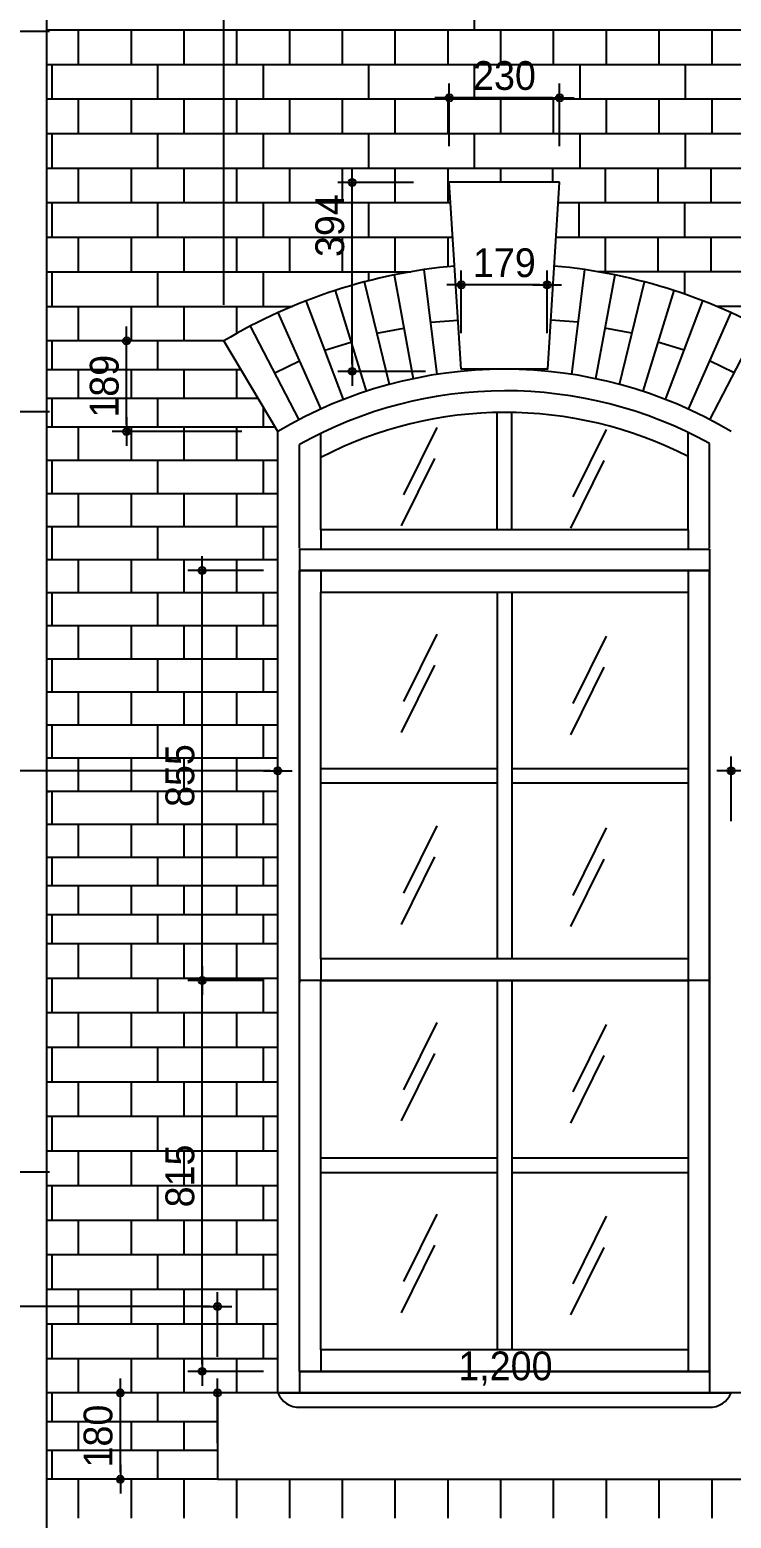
# Model space of a CAD drawing. Extents: x 206170 to 218785, y -171230 to -162320.
# Drawn here: x 210436 to 211898, y -167360 to -164255 of the extents above; entities that cross this region are included whole.
import ezdxf

# ---------------------------------------------------------------- set-up
doc = ezdxf.new("R2010")
doc.units = 0
doc.header["$LTSCALE"] = 50
doc.header["$MEASUREMENT"] = 0
doc.header["$PDMODE"] = 35
doc.header["$PDSIZE"] = -10
doc.layers.get('0').update_dxf_attribs({"linetype": 'CONTINUOUS'})
doc.layers.get('DEFPOINTS').update_dxf_attribs({"linetype": 'CONTINUOUS'})
for name, color, linetype in [('COL', 2, 'CONTINUOUS'), ('ele-3', 6, 'CONTINUOUS'), ('h', 5, 'CONTINUOUS'), ('HAT', 5, 'CONTINUOUS'), ('WID', 4, 'CONTINUOUS')]:
    doc.layers.add(name, color=color, linetype=linetype)
doc.styles.add('현창', font='HYWULM_0.TTF')
doc.dimstyles.new('ISO-25', dxfattribs={"dimscale": 20, "dimtxt": 4, "dimasz": 1, "dimexe": 2, "dimexo": 5, "dimtad": 1, "dimlunit": 6, "dimtxsty": '현창', "dimblk": 'DIMDOT', "dimcen": 2.5, "dimadec": 0, "dimazin": 0, "dimtfac": 1, "dimtmove": 0, "dimatfit": 3, "dimldrblk": 'DIMDOT', "dimfxl": 1, "dimarcsym": 0})

# ---------------------------------------------------------------- blocks, each defined once
blk = doc.blocks.new('DIMDOT')
at = {"linetype": 'Continuous'}
blk.add_line((-2, 0), (2, 0), dxfattribs=at)
for radius in [0.5, 0.25]:
    blk.add_circle((0, 0), radius, dxfattribs=at)
blk = doc.blocks.new('*D2')
at = {"color": 0, "lineweight": -2}
for p, q in [((210840.5, -164829.3), (210840.5, -164145.8)), ((212010.5, -164829.3), (212010.5, -164145.8)), ((211995.5, -164175.8), (210855.5, -164175.8))]:
    blk.add_line(p, q, dxfattribs=at)
at = {"layer": 'DEFPOINTS', "color": 0}
for p in [(210840.5, -164175.8), (210840.5, -164904.3), (212010.5, -164904.3)]:
    blk.add_point(p, dxfattribs=at)
at = {"color": 0, "lineweight": -2, "xscale": 15, "yscale": 15, "zscale": 15, "rotation": 180}
blk.add_blockref('DIMDOT', (210840.5, -164175.8), dxfattribs=at)
at = {"color": 0, "lineweight": -2, "xscale": 15, "yscale": 15, "zscale": 15}
blk.add_blockref('DIMDOT', (212010.5, -164175.8), dxfattribs=at)
at = {"color": 0, "insert": (211467.9, -164125), "char_height": 60, "attachment_point": 5, "style": '현창'}
blk.add_mtext('1,170', dxfattribs=at)
blk = doc.blocks.new('*D3')
at = {"color": 0, "lineweight": -2}
for p, q in [((211310.5, -164498.3), (211310.5, -164367.3)), ((211540.5, -164498.3), (211540.5, -164367.3)), ((211525.5, -164397.3), (211325.5, -164397.3))]:
    blk.add_line(p, q, dxfattribs=at)
at = {"layer": 'DEFPOINTS', "color": 0}
for p in [(211310.5, -164397.3), (211310.5, -164573.3), (211540.5, -164573.3)]:
    blk.add_point(p, dxfattribs=at)
at = {"color": 0, "lineweight": -2, "xscale": 15, "yscale": 15, "zscale": 15, "rotation": 180}
blk.add_blockref('DIMDOT', (211310.5, -164397.3), dxfattribs=at)
at = {"color": 0, "lineweight": -2, "xscale": 15, "yscale": 15, "zscale": 15}
blk.add_blockref('DIMDOT', (211540.5, -164397.3), dxfattribs=at)
at = {"color": 0, "insert": (211425.5, -164351.1), "char_height": 60, "attachment_point": 5, "style": '현창'}
blk.add_mtext('230', dxfattribs=at)
blk = doc.blocks.new('*D4')
at = {"color": 0, "lineweight": -2}
for p, q in [((211335.5, -164888.3), (211335.5, -164757.3)), ((211514.5, -164888.3), (211514.5, -164757.3)), ((211499.5, -164787.3), (211350.5, -164787.3))]:
    blk.add_line(p, q, dxfattribs=at)
at = {"layer": 'DEFPOINTS', "color": 0}
for p in [(211335.5, -164787.3), (211335.5, -164963.3), (211514.5, -164963.3)]:
    blk.add_point(p, dxfattribs=at)
at = {"color": 0, "lineweight": -2, "xscale": 15, "yscale": 15, "zscale": 15, "rotation": 180}
blk.add_blockref('DIMDOT', (211335.5, -164787.3), dxfattribs=at)
at = {"color": 0, "lineweight": -2, "xscale": 15, "yscale": 15, "zscale": 15}
blk.add_blockref('DIMDOT', (211514.5, -164787.3), dxfattribs=at)
at = {"color": 0, "insert": (211425.3, -164741.5), "char_height": 60, "attachment_point": 5, "style": '현창'}
blk.add_mtext('179', dxfattribs=at)
blk = doc.blocks.new('*D5')
at = {"color": 0, "lineweight": -2}
for p, q in [((211235.6, -164573.7), (211078.1, -164573.7)), ((211108.1, -164952.7), (211108.1, -164588.7)), ((211260.8, -164967.7), (211078.1, -164967.7))]:
    blk.add_line(p, q, dxfattribs=at)
at = {"layer": 'DEFPOINTS', "color": 0}
for p in [(211108.1, -164573.7), (211310.6, -164573.7), (211335.8, -164967.7)]:
    blk.add_point(p, dxfattribs=at)
at = {"color": 0, "lineweight": -2, "xscale": 15, "yscale": 15, "zscale": 15}
for p, rotation in [((211108.1, -164573.7), 90), ((211108.1, -164967.7), 270)]:
    blk.add_blockref('DIMDOT', p, dxfattribs=dict(at, rotation=rotation))
at = {"color": 0, "insert": (211061.8, -164663.7), "char_height": 60, "attachment_point": 5, "rotation": 90, "style": '현창'}
blk.add_mtext('394', dxfattribs=at)
blk = doc.blocks.new('*D6')
at = {"color": 0, "lineweight": -2}
for p, q in [((210765.5, -164904.3), (210608, -164904.3)), ((210638, -165078.3), (210638, -164919.3)), ((210878, -165093.3), (210608, -165093.3))]:
    blk.add_line(p, q, dxfattribs=at)
at = {"layer": 'DEFPOINTS', "color": 0}
for p in [(210638, -164904.3), (210840.5, -164904.3), (210953, -165093.3)]:
    blk.add_point(p, dxfattribs=at)
at = {"color": 0, "lineweight": -2, "xscale": 15, "yscale": 15, "zscale": 15}
for p, rotation in [((210638, -164904.3), 90), ((210638, -165093.3), 270)]:
    blk.add_blockref('DIMDOT', p, dxfattribs=dict(at, rotation=rotation))
at = {"color": 0, "insert": (210591.8, -164998.8), "char_height": 60, "attachment_point": 5, "rotation": 90, "style": '현창'}
blk.add_mtext('189', dxfattribs=at)
blk = doc.blocks.new('*D7')
at = {"color": 0, "lineweight": -2}
for p, q in [((210923, -165383.3), (210765.6, -165383.3)), ((210795.6, -166223.3), (210795.6, -165398.3)), ((210923, -166238.3), (210765.6, -166238.3))]:
    blk.add_line(p, q, dxfattribs=at)
at = {"layer": 'DEFPOINTS', "color": 0}
for p in [(210795.6, -165383.3), (210998, -165383.3), (210998, -166238.3)]:
    blk.add_point(p, dxfattribs=at)
at = {"color": 0, "lineweight": -2, "xscale": 15, "yscale": 15, "zscale": 15}
for p, rotation in [((210795.6, -165383.3), 90), ((210795.6, -166238.3), 270)]:
    blk.add_blockref('DIMDOT', p, dxfattribs=dict(at, rotation=rotation))
at = {"color": 0, "insert": (210749.4, -165810.8), "char_height": 60, "attachment_point": 5, "rotation": 90, "style": '현창'}
blk.add_mtext('855', dxfattribs=at)
blk = doc.blocks.new('*D8')
at = {"color": 0, "lineweight": -2}
for p, q in [((210923, -166238.3), (210765.6, -166238.3)), ((210795.6, -167038.3), (210795.6, -166253.3)), ((210923, -167053.3), (210765.6, -167053.3))]:
    blk.add_line(p, q, dxfattribs=at)
at = {"layer": 'DEFPOINTS', "color": 0}
for p in [(210795.6, -166238.3), (210998, -166238.3), (210998, -167053.3)]:
    blk.add_point(p, dxfattribs=at)
at = {"color": 0, "lineweight": -2, "xscale": 15, "yscale": 15, "zscale": 15}
for p, rotation in [((210795.6, -166238.3), 90), ((210795.6, -167053.3), 270)]:
    blk.add_blockref('DIMDOT', p, dxfattribs=dict(at, rotation=rotation))
at = {"color": 0, "insert": (210749.4, -166645.8), "char_height": 60, "attachment_point": 5, "rotation": 90, "style": '현창'}
blk.add_mtext('815', dxfattribs=at)
blk = doc.blocks.new('*D9')
at = {"color": 0, "lineweight": -2}
for p, q in [((210827.5, -167203.3), (210827.5, -167068.3)), ((212027.5, -167203.3), (212027.5, -167068.3)), ((212012.5, -167098.3), (210842.5, -167098.3))]:
    blk.add_line(p, q, dxfattribs=at)
at = {"layer": 'DEFPOINTS', "color": 0}
for p in [(210827.5, -167098.3), (210827.5, -167278.3), (212027.5, -167278.3)]:
    blk.add_point(p, dxfattribs=at)
at = {"color": 0, "lineweight": -2, "xscale": 15, "yscale": 15, "zscale": 15, "rotation": 180}
blk.add_blockref('DIMDOT', (210827.5, -167098.3), dxfattribs=at)
at = {"color": 0, "lineweight": -2, "xscale": 15, "yscale": 15, "zscale": 15}
blk.add_blockref('DIMDOT', (212027.5, -167098.3), dxfattribs=at)
at = {"color": 0, "insert": (211427.5, -167047.5), "char_height": 60, "attachment_point": 5, "style": '현창'}
blk.add_mtext('1,200', dxfattribs=at)
blk = doc.blocks.new('*D10')
at = {"color": 0, "lineweight": -2}
for p, q in [((210752.5, -167098.3), (210595, -167098.3)), ((210625, -167263.3), (210625, -167113.3)), ((210752.5, -167278.3), (210595, -167278.3))]:
    blk.add_line(p, q, dxfattribs=at)
at = {"layer": 'DEFPOINTS', "color": 0}
for p in [(210625, -167098.3), (210827.5, -167098.3), (210827.5, -167278.3)]:
    blk.add_point(p, dxfattribs=at)
at = {"color": 0, "lineweight": -2, "xscale": 15, "yscale": 15, "zscale": 15}
for p, rotation in [((210625, -167098.3), 90), ((210625, -167278.3), 270)]:
    blk.add_blockref('DIMDOT', p, dxfattribs=dict(at, rotation=rotation))
at = {"color": 0, "insert": (210578.8, -167188.3), "char_height": 60, "attachment_point": 5, "rotation": 90, "style": '현창'}
blk.add_mtext('180', dxfattribs=at)
blk = doc.blocks.new('*D45')
at = {"color": 0, "lineweight": -2}
for p, q in [((209658.5, -164829.3), (209658.5, -164145.8)), ((210840.5, -164829.3), (210840.5, -164145.8)), ((210825.5, -164175.8), (209673.5, -164175.8))]:
    blk.add_line(p, q, dxfattribs=at)
at = {"layer": 'DEFPOINTS', "color": 0}
for p in [(209658.5, -164175.8), (209658.5, -164904.3), (210840.5, -164904.3)]:
    blk.add_point(p, dxfattribs=at)
at = {"color": 0, "lineweight": -2, "xscale": 15, "yscale": 15, "zscale": 15, "rotation": 180}
blk.add_blockref('DIMDOT', (209658.5, -164175.8), dxfattribs=at)
at = {"color": 0, "lineweight": -2, "xscale": 15, "yscale": 15, "zscale": 15}
blk.add_blockref('DIMDOT', (210840.5, -164175.8), dxfattribs=at)
at = {"color": 0, "insert": (210249.3, -164125), "char_height": 60, "attachment_point": 5, "style": '현창'}
blk.add_mtext('1,182', dxfattribs=at)
blk = doc.blocks.new('*D46')
at = {"color": 0, "lineweight": -2}
for p, q in [((209658, -165905.9), (209658, -165770.9)), ((210953, -165905.9), (210953, -165770.9)), ((210938, -165800.9), (209673, -165800.9))]:
    blk.add_line(p, q, dxfattribs=at)
at = {"layer": 'DEFPOINTS', "color": 0}
for p in [(209658, -165800.9), (209658, -165980.9), (210953, -165980.9)]:
    blk.add_point(p, dxfattribs=at)
at = {"color": 0, "lineweight": -2, "xscale": 15, "yscale": 15, "zscale": 15, "rotation": 180}
blk.add_blockref('DIMDOT', (209658, -165800.9), dxfattribs=at)
at = {"color": 0, "lineweight": -2, "xscale": 15, "yscale": 15, "zscale": 15}
blk.add_blockref('DIMDOT', (210953, -165800.9), dxfattribs=at)
at = {"color": 0, "insert": (210305.5, -165750.1), "char_height": 60, "attachment_point": 5, "style": '현창'}
blk.add_mtext('1,295', dxfattribs=at)
blk = doc.blocks.new('*D47')
at = {"color": 0, "lineweight": -2}
for p, q in [((209658.5, -167023.3), (209658.5, -166888.3)), ((210827.5, -167023.3), (210827.5, -166888.3)), ((210812.5, -166918.3), (209673.5, -166918.3))]:
    blk.add_line(p, q, dxfattribs=at)
at = {"layer": 'DEFPOINTS', "color": 0}
for p in [(209658.5, -166918.3), (209658.5, -167098.3), (210827.5, -167098.3)]:
    blk.add_point(p, dxfattribs=at)
at = {"color": 0, "lineweight": -2, "xscale": 15, "yscale": 15, "zscale": 15, "rotation": 180}
blk.add_blockref('DIMDOT', (209658.5, -166918.3), dxfattribs=at)
at = {"color": 0, "lineweight": -2, "xscale": 15, "yscale": 15, "zscale": 15}
blk.add_blockref('DIMDOT', (210827.5, -166918.3), dxfattribs=at)
at = {"color": 0, "insert": (210242.8, -166867.5), "char_height": 60, "attachment_point": 5, "style": '현창'}
blk.add_mtext('1,169', dxfattribs=at)
blk = doc.blocks.new('*D49')
at = {"color": 0, "lineweight": -2}
for p, q in [((211898, -165905.9), (211898, -165770.9)), ((213598, -165905.9), (213598, -165770.9)), ((213583, -165800.9), (211913, -165800.9))]:
    blk.add_line(p, q, dxfattribs=at)
at = {"layer": 'DEFPOINTS', "color": 0}
for p in [(211898, -165800.9), (211898, -165980.9), (213598, -165980.9)]:
    blk.add_point(p, dxfattribs=at)
at = {"color": 0, "lineweight": -2, "xscale": 15, "yscale": 15, "zscale": 15, "rotation": 180}
blk.add_blockref('DIMDOT', (211898, -165800.9), dxfattribs=at)
at = {"color": 0, "lineweight": -2, "xscale": 15, "yscale": 15, "zscale": 15}
blk.add_blockref('DIMDOT', (213598, -165800.9), dxfattribs=at)
at = {"color": 0, "insert": (212748, -165750.1), "char_height": 60, "attachment_point": 5, "style": '현창'}
blk.add_mtext('1,700', dxfattribs=at)
blk = doc.blocks.new('*D54')
at = {"color": 0, "lineweight": -2}
for p, q in [((209658, -164829.3), (209658, -163972.9)), ((213485, -164829.3), (213485, -163972.9)), ((213470, -164002.9), (209673, -164002.9))]:
    blk.add_line(p, q, dxfattribs=at)
at = {"layer": 'DEFPOINTS', "color": 0}
for p in [(209658, -164002.9), (209658, -164904.3), (213485, -164904.3)]:
    blk.add_point(p, dxfattribs=at)
at = {"color": 0, "lineweight": -2, "xscale": 15, "yscale": 15, "zscale": 15, "rotation": 180}
blk.add_blockref('DIMDOT', (209658, -164002.9), dxfattribs=at)
at = {"color": 0, "lineweight": -2, "xscale": 15, "yscale": 15, "zscale": 15}
blk.add_blockref('DIMDOT', (213485, -164002.9), dxfattribs=at)
at = {"color": 0, "insert": (211748, -163952.1), "char_height": 60, "attachment_point": 5, "style": '현창'}
blk.add_mtext('3,827', dxfattribs=at)

msp = doc.modelspace()

# ---------------------------------------------------------------- linework, layer by layer
at = {"layer": 'COL'}
for p, q in [((210477.096, -164258.863), (210392.096, -164258.863)), ((210477.096, -165051.839), (210392.096, -165051.839)), ((210477.096, -165844.815), (210472.096, -165844.815)), ((210477.096, -166637.791), (210392.096, -166637.791))]:
    msp.add_line(p, q, dxfattribs=at)
at = {"layer": 'ele-3'}
for p, q in [((210840.495, -164904.272), (210472.096, -164904.272)), ((210840.495, -164904.272), (210472.096, -164904.272)), ((210876.215, -164964.272), (210472.096, -164964.272)), ((210911.935, -165024.272), (210472.096, -165024.272)), ((210947.655, -165084.272), (210472.096, -165084.272)), ((210947.655, -165084.272), (210472.096, -165084.272)), ((210472.096, -165980.887), (210953.035, -165980.887)), ((210472.096, -165980.887), (210953.035, -165980.887)), ((210953.035, -166040.887), (210472.096, -166040.887)), ((210953.035, -166100.887), (210472.096, -166100.887)), ((210472.096, -166160.887), (210953.035, -166160.887)), ((210472.096, -166160.887), (210953.035, -166160.887)), ((210827.476, -167098.309), (210472.096, -167098.309)), ((210827.476, -167158.309), (210472.096, -167158.309)), ((210827.476, -167218.309), (210472.096, -167218.309))]:
    msp.add_line(p, q, dxfattribs=at)
for points in [[(210397.096, -163465.887), (210397.096, -169645.887), (210472.096, -169645.887), (210472.096, -163465.887)], [(210483.035, -164964.272), (210483.035, -164904.272)], [(210703.035, -164964.272), (210703.035, -164904.272)], [(210538.035, -165024.272), (210538.035, -164964.272)], [(210648.035, -165024.272), (210648.035, -164964.272)], [(210758.035, -165024.272), (210758.035, -164964.272)], [(210868.035, -165024.272), (210868.035, -164964.272)], [(210483.035, -165084.272), (210483.035, -165024.272)], [(210703.035, -165084.272), (210703.035, -165024.272)], [(210923.035, -165084.272), (210923.035, -165042.917)], [(210483.035, -166040.887), (210483.035, -165980.887)], [(210703.035, -166040.887), (210703.035, -165980.887)], [(210923.035, -166040.887), (210923.035, -165980.887)], [(210538.035, -166100.887), (210538.035, -166040.887)], [(210648.035, -166100.887), (210648.035, -166040.887)], [(210758.035, -166100.887), (210758.035, -166040.887)], [(210868.035, -166100.887), (210868.035, -166040.887)], [(210483.035, -166160.887), (210483.035, -166100.887)], [(210703.035, -166160.887), (210703.035, -166100.887)], [(210923.035, -166160.887), (210923.035, -166100.887)], [(210483.035, -167158.309), (210483.035, -167098.309)], [(210703.035, -167158.309), (210703.035, -167098.309)], [(210538.035, -167218.309), (210538.035, -167158.309)], [(210648.035, -167218.309), (210648.035, -167158.309)], [(210758.035, -167218.309), (210758.035, -167158.309)], [(210483.035, -167278.309), (210483.035, -167218.309)], [(210703.035, -167278.309), (210703.035, -167218.309)], [(210827.476, -167278.309), (210758.035, -167278.309), (210703.035, -167278.309), (210648.035, -167278.309), (210538.035, -167278.309), (210483.035, -167278.309), (210472.096, -167278.309)]]:
    msp.add_lwpolyline(points, dxfattribs=at)
at = {"layer": 'h'}
for p, q in [((210472.096, -164255.288), (211418.035, -164255.288)), ((211410.785, -164255.288), (216579.977, -164255.288)), ((210472.096, -164327.397), (211418.035, -164327.397)), ((211410.785, -164327.397), (216579.977, -164327.397)), ((210472.096, -164399.506), (211418.035, -164399.506)), ((211410.785, -164399.506), (216579.977, -164399.506)), ((210472.096, -164471.616), (211418.035, -164471.616)), ((211410.785, -164471.616), (216579.977, -164471.616)), ((210472.096, -164543.725), (211410.785, -164543.725)), ((211410.785, -164543.725), (216579.977, -164543.725)), ((210472.096, -164615.834), (211313.261, -164615.834)), ((211537.809, -164615.834), (211978.261, -164615.834)), ((210472.096, -164687.944), (211317.883, -164687.944)), ((211533.186, -164687.944), (211982.883, -164687.944)), ((210472.096, -164760.053), (211230.547, -164760.053)), ((211195.622, -164766.657), (211235.506, -164983.067)), ((211285.449, -164973.993), (211258.419, -164755.584)), ((211565.62, -164973.993), (211592.65, -164755.584)), ((211655.447, -164766.657), (211615.563, -164983.067)), ((213875.547, -164760.053), (211620.522, -164760.053)), ((211072.366, -164799.204), (211137.492, -165009.369)), ((211186.137, -164994.871), (211133.54, -164781.212)), ((211664.932, -164994.871), (211717.529, -164781.212)), ((211778.703, -164799.204), (211713.577, -165009.369)), ((210472.096, -164832.163), (210983.556, -164832.163)), ((210978.035, -164832.163), (210978.035, -164834.493)), ((211089.716, -165026.518), (211012.29, -164820.578)), ((211761.353, -165026.518), (211838.779, -164820.578)), ((213628.556, -164832.163), (211867.513, -164832.163)), ((210997.348, -165068.551), (210896.174, -164873.193)), ((210953.498, -164845.266), (211042.954, -165046.265)), ((211271.934, -164864.789), (211328.985, -164861.132)), ((211579.135, -164864.789), (211522.084, -164861.132)), ((211897.571, -164845.266), (211808.115, -165046.265)), ((211853.721, -165068.551), (211954.895, -164873.193)), ((211159.839, -164888.041), (211216.083, -164877.676)), ((211691.23, -164888.041), (211634.986, -164877.676)), ((211051.003, -164923.548), (211105.65, -164906.614)), ((211800.066, -164923.548), (211745.419, -164906.614)), ((210946.761, -164970.872), (210998.226, -164945.766)), ((211904.308, -164970.872), (211852.843, -164945.766)), ((211284.347, -165084.544), (211214.774, -165225.246)), ((211637.311, -165088.995), (211567.738, -165229.697)), ((211279.604, -165149.364), (211210.031, -165290.065)), ((210472.096, -165153.239), (210953.035, -165153.239)), ((211632.568, -165153.815), (211562.994, -165294.516)), ((210472.096, -165222.21), (210953.035, -165222.21)), ((210472.096, -165291.18), (210953.035, -165291.18)), ((210472.096, -165360.151), (210953.035, -165360.151)), ((210472.096, -165429.122), (210953.035, -165429.122)), ((210472.096, -165498.092), (210953.035, -165498.092)), ((211284.347, -165515.525), (211214.774, -165656.227)), ((211637.311, -165519.976), (211567.738, -165660.678)), ((210472.096, -165567.063), (210953.035, -165567.063)), ((211279.604, -165580.344), (211210.031, -165721.046)), ((211632.568, -165584.795), (211562.994, -165725.497)), ((210472.096, -165636.034), (210953.035, -165636.034)), ((210472.096, -165705.004), (210953.035, -165705.004)), ((210472.096, -165773.975), (210953.035, -165773.975)), ((210472.096, -165842.946), (210953.035, -165842.946)), ((210472.096, -165911.916), (210953.035, -165911.916)), ((211284.347, -165915.525), (211214.774, -166056.227)), ((211637.311, -165919.976), (211567.738, -166060.678)), ((211279.604, -165980.344), (211210.031, -166121.046)), ((211632.568, -165984.795), (211562.994, -166125.497)), ((210472.096, -166232.996), (210953.035, -166232.996)), ((210472.096, -166305.106), (210953.035, -166305.106)), ((211284.347, -166325.525), (211214.774, -166466.227)), ((211637.311, -166329.976), (211567.738, -166470.678)), ((210472.096, -166377.215), (210953.035, -166377.215)), ((211279.604, -166390.344), (211210.031, -166531.046)), ((211632.568, -166394.795), (211562.994, -166535.497)), ((210472.096, -166449.324), (210953.035, -166449.324)), ((210472.096, -166521.434), (210953.035, -166521.434)), ((210472.096, -166593.543), (210953.035, -166593.543)), ((210472.096, -166665.652), (210953.035, -166665.652)), ((211284.347, -166725.525), (211214.774, -166866.227)), ((211637.311, -166729.976), (211567.738, -166870.678)), ((210472.096, -166737.762), (210953.035, -166737.762)), ((211279.604, -166790.344), (211210.031, -166931.046)), ((211632.568, -166794.795), (211562.994, -166935.497)), ((210472.096, -166809.871), (210953.035, -166809.871)), ((210472.096, -166881.981), (210953.035, -166881.981)), ((210472.096, -166954.09), (210953.035, -166954.09)), ((210472.096, -167026.199), (210953.035, -167026.199))]:
    msp.add_line(p, q, dxfattribs=at)
for points in [[(211363.035, -164255.288), (211363.035, -164183.178)], [(210538.035, -164327.397), (210538.035, -164255.288)], [(210648.035, -164327.397), (210648.035, -164255.288)], [(210758.035, -164327.397), (210758.035, -164255.288)], [(210868.035, -164327.397), (210868.035, -164255.288)], [(210978.035, -164327.397), (210978.035, -164255.288)], [(211088.035, -164327.397), (211088.035, -164255.288)], [(211198.035, -164327.397), (211198.035, -164255.288)], [(211308.035, -164327.397), (211308.035, -164255.288)], [(211418.035, -164327.397), (211418.035, -164255.288)], [(211528.035, -164327.397), (211528.035, -164255.288)], [(211638.035, -164327.397), (211638.035, -164255.288)], [(211748.035, -164327.397), (211748.035, -164255.288)], [(211858.035, -164327.397), (211858.035, -164255.288)], [(210483.035, -164399.506), (210483.035, -164327.397)], [(210703.035, -164399.506), (210703.035, -164327.397)], [(210923.035, -164399.506), (210923.035, -164327.397)], [(211143.035, -164399.506), (211143.035, -164327.397)], [(211363.035, -164399.506), (211363.035, -164327.397)], [(211583.035, -164399.506), (211583.035, -164327.397)], [(211803.035, -164399.506), (211803.035, -164327.397)], [(210538.035, -164471.616), (210538.035, -164399.506)], [(210648.035, -164471.616), (210648.035, -164399.506)], [(210758.035, -164471.616), (210758.035, -164399.506)], [(210868.035, -164471.616), (210868.035, -164399.506)], [(210978.035, -164471.616), (210978.035, -164399.506)], [(211088.035, -164471.616), (211088.035, -164399.506)], [(211198.035, -164471.616), (211198.035, -164399.506)], [(211308.035, -164471.616), (211308.035, -164399.506)], [(211418.035, -164471.616), (211418.035, -164399.506)], [(211528.035, -164471.616), (211528.035, -164399.506)], [(211638.035, -164471.616), (211638.035, -164399.506)], [(211748.035, -164471.616), (211748.035, -164399.506)], [(211858.035, -164471.616), (211858.035, -164399.506)], [(210483.035, -164543.725), (210483.035, -164471.616)], [(210703.035, -164543.725), (210703.035, -164471.616)], [(210923.035, -164543.725), (210923.035, -164471.616)], [(211143.035, -164543.725), (211143.035, -164471.616)], [(211363.035, -164543.725), (211363.035, -164471.616)], [(211583.035, -164543.725), (211583.035, -164471.616)], [(211803.035, -164543.725), (211803.035, -164471.616)], [(210538.035, -164615.834), (210538.035, -164543.725)], [(210648.035, -164615.834), (210648.035, -164543.725)], [(210758.035, -164615.834), (210758.035, -164543.725)], [(210868.035, -164615.834), (210868.035, -164543.725)], [(210978.035, -164615.834), (210978.035, -164543.725)], [(211088.035, -164615.834), (211088.035, -164543.725)], [(211198.035, -164615.834), (211198.035, -164543.725)], [(211308.035, -164615.834), (211308.035, -164543.725)], [(211418.035, -164573.309), (211418.035, -164543.725)], [(211526.093, -164573.309), (211526.093, -164543.725)], [(211636.093, -164615.834), (211636.093, -164543.725)], [(211746.093, -164615.834), (211746.093, -164543.725)], [(211856.093, -164615.834), (211856.093, -164543.725)], [(210483.035, -164687.944), (210483.035, -164615.834)], [(210703.035, -164687.944), (210703.035, -164615.834)], [(210923.035, -164687.944), (210923.035, -164615.834)], [(211143.035, -164687.944), (211143.035, -164615.834)], [(211581.093, -164687.944), (211581.093, -164615.834)], [(211801.093, -164687.944), (211801.093, -164615.834)], [(210538.035, -164760.053), (210538.035, -164687.944)], [(210648.035, -164760.053), (210648.035, -164687.944)], [(210758.035, -164760.053), (210758.035, -164687.944)], [(210868.035, -164760.053), (210868.035, -164687.944)], [(210978.035, -164760.053), (210978.035, -164687.944)], [(211088.035, -164760.053), (211088.035, -164687.944)], [(211198.035, -164760.053), (211198.035, -164687.944)], [(211308.035, -164749.361), (211308.035, -164687.944)], [(211636.093, -164760.053), (211636.093, -164687.944)], [(211746.093, -164760.053), (211746.093, -164687.944)], [(211856.093, -164760.053), (211856.093, -164687.944)], [(210483.035, -164832.163), (210483.035, -164760.053)], [(210703.035, -164832.163), (210703.035, -164760.053)], [(210923.035, -164832.163), (210923.035, -164760.053)], [(211143.035, -164778.748), (211143.035, -164760.053)], [(211801.093, -164806.73), (211801.093, -164760.053)], [(210538.035, -164904.272), (210538.035, -164832.163)], [(210648.035, -164904.272), (210648.035, -164832.163)], [(210758.035, -164904.272), (210758.035, -164832.163)], [(210868.035, -164888.391), (210868.035, -164832.163)], [(210538.035, -165153.239), (210538.035, -165084.272)], [(210648.035, -165153.239), (210648.035, -165084.272)], [(210758.035, -165153.239), (210758.035, -165084.272)], [(210868.035, -165153.239), (210868.035, -165084.272)], [(210483.035, -165222.206), (210483.035, -165153.239)], [(210703.035, -165222.206), (210703.035, -165153.239)], [(210923.035, -165222.206), (210923.035, -165153.239)], [(210538.035, -165291.177), (210538.035, -165222.21)], [(210648.035, -165291.177), (210648.035, -165222.21)], [(210758.035, -165291.177), (210758.035, -165222.21)], [(210868.035, -165291.177), (210868.035, -165222.21)], [(210483.035, -165360.144), (210483.035, -165291.177)], [(210703.035, -165360.144), (210703.035, -165291.177)], [(210923.035, -165360.144), (210923.035, -165291.177)], [(210538.035, -165429.118), (210538.035, -165360.151)], [(210648.035, -165429.118), (210648.035, -165360.151)], [(210758.035, -165429.118), (210758.035, -165360.151)], [(210868.035, -165429.118), (210868.035, -165360.151)], [(210483.035, -165498.085), (210483.035, -165429.118)], [(210703.035, -165498.085), (210703.035, -165429.118)], [(210923.035, -165498.085), (210923.035, -165429.118)], [(210538.035, -165567.059), (210538.035, -165498.092)], [(210648.035, -165567.059), (210648.035, -165498.092)], [(210758.035, -165567.059), (210758.035, -165498.092)], [(210868.035, -165567.059), (210868.035, -165498.092)], [(210483.035, -165636.026), (210483.035, -165567.059)], [(210703.035, -165636.026), (210703.035, -165567.059)], [(210923.035, -165636.026), (210923.035, -165567.059)], [(210538.035, -165705.001), (210538.035, -165636.034)], [(210648.035, -165705.001), (210648.035, -165636.034)], [(210758.035, -165705.001), (210758.035, -165636.034)], [(210868.035, -165705.001), (210868.035, -165636.034)], [(210483.035, -165773.968), (210483.035, -165705.001)], [(210703.035, -165773.968), (210703.035, -165705.001)], [(210923.035, -165773.968), (210923.035, -165705.001)], [(210538.035, -165842.942), (210538.035, -165773.975)], [(210648.035, -165842.942), (210648.035, -165773.975)], [(210758.035, -165842.942), (210758.035, -165773.975)], [(210868.035, -165842.942), (210868.035, -165773.975)], [(210483.035, -165911.909), (210483.035, -165842.942)], [(210703.035, -165911.909), (210703.035, -165842.942)], [(210923.035, -165911.909), (210923.035, -165842.942)], [(210538.035, -165980.883), (210538.035, -165911.916)], [(210648.035, -165980.883), (210648.035, -165911.916)], [(210758.035, -165980.883), (210758.035, -165911.916)], [(210868.035, -165980.883), (210868.035, -165911.916)], [(210538.035, -166232.996), (210538.035, -166160.887)], [(210648.035, -166232.996), (210648.035, -166160.887)], [(210758.035, -166232.996), (210758.035, -166160.887)], [(210868.035, -166232.996), (210868.035, -166160.887)], [(210483.035, -166305.106), (210483.035, -166232.996)], [(210703.035, -166305.106), (210703.035, -166232.996)], [(210923.035, -166305.106), (210923.035, -166232.996)], [(210538.035, -166377.215), (210538.035, -166305.106)], [(210648.035, -166377.215), (210648.035, -166305.106)], [(210758.035, -166377.215), (210758.035, -166305.106)], [(210868.035, -166377.215), (210868.035, -166305.106)], [(210483.035, -166449.324), (210483.035, -166377.215)], [(210703.035, -166449.324), (210703.035, -166377.215)], [(210923.035, -166449.324), (210923.035, -166377.215)], [(210538.035, -166521.434), (210538.035, -166449.324)], [(210648.035, -166521.434), (210648.035, -166449.324)], [(210758.035, -166521.434), (210758.035, -166449.324)], [(210868.035, -166521.434), (210868.035, -166449.324)], [(210483.035, -166593.543), (210483.035, -166521.434)], [(210703.035, -166593.543), (210703.035, -166521.434)], [(210923.035, -166593.543), (210923.035, -166521.434)], [(210538.035, -166665.652), (210538.035, -166593.543)], [(210648.035, -166665.652), (210648.035, -166593.543)], [(210758.035, -166665.652), (210758.035, -166593.543)], [(210868.035, -166665.652), (210868.035, -166593.543)], [(210483.035, -166737.762), (210483.035, -166665.652)], [(210703.035, -166737.762), (210703.035, -166665.652)], [(210923.035, -166737.762), (210923.035, -166665.652)], [(210538.035, -166809.871), (210538.035, -166737.762)], [(210648.035, -166809.871), (210648.035, -166737.762)], [(210758.035, -166809.871), (210758.035, -166737.762)], [(210868.035, -166809.871), (210868.035, -166737.762)], [(210483.035, -166881.981), (210483.035, -166809.871)], [(210703.035, -166881.981), (210703.035, -166809.871)], [(210923.035, -166881.981), (210923.035, -166809.871)], [(210538.035, -166954.09), (210538.035, -166881.981)], [(210648.035, -166954.09), (210648.035, -166881.981)], [(210758.035, -166954.09), (210758.035, -166881.981)], [(210868.035, -166954.09), (210868.035, -166881.981)], [(210483.035, -167026.199), (210483.035, -166954.09)], [(210703.035, -167026.199), (210703.035, -166954.09)], [(210923.035, -167026.199), (210923.035, -166954.09)], [(210538.035, -167098.309), (210538.035, -167026.199)], [(210648.035, -167098.309), (210648.035, -167026.199)], [(210758.035, -167098.309), (210758.035, -167026.199)], [(210868.035, -167098.309), (210868.035, -167026.199)], [(210538.035, -167359.661), (210538.035, -167278.309)], [(210648.035, -167359.661), (210648.035, -167278.309)], [(210758.035, -167359.661), (210758.035, -167278.309)], [(210868.035, -167359.661), (210868.035, -167278.309)], [(210978.035, -167359.661), (210978.035, -167278.309)], [(211088.035, -167359.661), (211088.035, -167278.309)], [(211198.035, -167359.661), (211198.035, -167278.309)], [(211308.035, -167359.661), (211308.035, -167278.309)], [(211418.035, -167359.661), (211418.035, -167278.309)], [(211528.035, -167359.661), (211528.035, -167278.309)], [(211638.035, -167359.661), (211638.035, -167278.309)], [(211748.035, -167359.661), (211748.035, -167278.309)], [(211858.035, -167359.661), (211858.035, -167278.309)]]:
    msp.add_lwpolyline(points, dxfattribs=at)
at = {"layer": 'HAT'}
for p, q in [((211043.035, -165147.241), (211043.035, -165096.873)), ((211808.035, -165145.236), (211808.035, -165094.996)), ((211043.035, -165298.309), (211043.035, -165338.309)), ((211808.035, -165298.309), (211808.035, -165338.309)), ((210998.035, -165338.309), (210998.035, -165383.309)), ((211853.035, -165338.309), (211853.035, -165383.309)), ((211043.035, -165383.309), (211043.035, -165428.309)), ((211808.035, -165383.309), (211808.035, -165428.309)), ((211043.035, -166193.309), (211043.035, -166238.309)), ((211808.035, -166193.309), (211808.035, -166238.309)), ((211043.035, -167008.309), (211043.035, -167053.309)), ((211808.035, -167008.309), (211808.035, -167053.309)), ((210998.035, -167053.309), (210998.035, -167098.309)), ((211853.035, -167053.309), (211853.035, -167098.309))]:
    msp.add_line(p, q, dxfattribs=at)
at = {"layer": 'WID'}
for p, q in [((211540.535, -164573.309), (211310.535, -164573.309)), ((211335.535, -164963.309), (211310.535, -164573.309)), ((211515.535, -164963.309), (211540.535, -164573.309)), ((210953.035, -165093.309), (210840.495, -164904.272)), ((211515.535, -164963.309), (211335.535, -164963.309)), ((211410.535, -165298.309), (211410.535, -165053.394)), ((211440.535, -165298.309), (211440.535, -165053.348)), ((210953.035, -167098.309), (210953.035, -165093.309)), ((210998.035, -165336.783), (210998.035, -165120.4)), ((211853.035, -165336.783), (211853.035, -165118.238)), ((211043.035, -165298.309), (211043.035, -165147.241)), ((211808.035, -165298.309), (211808.035, -165145.236)), ((211808.035, -165298.309), (211043.035, -165298.309)), ((210998.035, -165338.309), (211853.035, -165338.309)), ((211410.535, -165428.309), (211410.535, -166193.309)), ((211440.535, -165428.309), (211440.535, -166193.309)), ((210998.035, -167053.309), (210998.035, -165507.457)), ((211853.035, -167053.309), (211853.035, -165507.457)), ((211043.035, -165795.809), (211410.535, -165795.809)), ((211440.535, -165795.809), (211808.035, -165795.809)), ((211043.035, -165825.809), (211410.535, -165825.809)), ((211440.535, -165825.809), (211808.035, -165825.809)), ((211410.535, -166238.309), (211410.535, -167008.309)), ((211440.535, -166238.309), (211440.535, -167008.309)), ((211043.035, -166608.309), (211410.535, -166608.309)), ((211440.535, -166608.309), (211808.035, -166608.309)), ((211043.035, -166638.309), (211410.535, -166638.309)), ((211440.535, -166638.309), (211808.035, -166638.309)), ((210998.035, -167053.309), (211853.035, -167053.309)), ((210953.035, -167098.309), (211898.035, -167098.309)), ((210999.222, -167128.309), (211853.788, -167128.309))]:
    msp.add_line(p, q, dxfattribs=at)
for points in [[(211853.035, -166243.309), (211853.035, -165383.309), (210998.035, -165383.309), (210998.035, -166243.309)], [(211853.035, -166193.309), (211853.035, -167053.309), (210998.035, -167053.309), (210998.035, -166193.309)]]:
    msp.add_lwpolyline(points, dxfattribs=at)
for points in [[(211853.035, -166238.309), (210998.035, -166238.309), (210998.035, -165383.309), (211853.035, -165383.309)], [(211808.035, -166193.309), (211043.035, -166193.309), (211043.035, -165428.309), (211808.035, -165428.309)], [(211808.035, -167008.309), (211043.035, -167008.309), (211043.035, -166238.309), (211808.035, -166238.309)], [(212027.476, -167098.309), (210827.476, -167098.309), (210827.476, -167278.309), (212027.476, -167278.309)]]:
    msp.add_lwpolyline(points, close=True, dxfattribs=at)
for centre, radius, start, end in [((211425.535, -165886.987), 1143.678, 95.20732, 120.766594), ((211425.535, -165886.987), 1143.678, 59.233406, 84.79268), ((211425.535, -165886.987), 923.678, 59.233406, 120.766594), ((211427.476, -165886.987), 878.678, 61.032254, 119.257513), ((211427.476, -165886.987), 833.678, 62.839682, 117.460615), ((210998.252, -167079.248), 49.07, 202.857171, 271.133375), ((211852.818, -167079.248), 49.07, 268.866625, 337.142829)]:
    msp.add_arc(centre, radius, start, end, dxfattribs=at)

# ---------------------------------------------------------------- dimensions: what is measured, and where the dimension line sits
for base, p1, p2, angle, picture, middle in [((209658.035, -164002.905), (213485.035, -164904.272), (209658.035, -164904.272), 180, '*D54', (211748.035, -164002.905)), ((209658.495, -164175.821), (210840.495, -164904.272), (209658.495, -164904.272), 180, '*D45', (210249.265, -164175.821)), ((210840.495, -164175.821), (212010.494, -164904.269), (210840.495, -164904.272), 180, '*D2', (211467.902, -164175.821)), ((211310.535, -164397.257), (211540.535, -164573.309), (211310.535, -164573.309), 180, '*D3', (211425.535, -164397.257)), ((211108.06, -164573.678), (211335.814, -164967.676), (211310.558, -164573.678), 90, '*D5', (211108.06, -164663.679)), ((211335.535, -164787.257), (211514.536, -164963.268), (211335.535, -164963.309), 180, '*D4', (211425.255, -164787.257)), ((210638.021, -164904.272), (210953.014, -165093.274), (210840.495, -164904.272), 90, '*D6', (210638.021, -164998.79)), ((210795.56, -165383.309), (210998.035, -166238.309), (210998.035, -165383.309), 90, '*D7', (210795.56, -165810.809)), ((209658.035, -165800.887), (210953.035, -165980.887), (209658.035, -165980.887), 180, '*D46', (210305.535, -165800.887)), ((211898.035, -165800.887), (213598.035, -165980.887), (211898.035, -165980.887), 180, '*D49', (212748.035, -165800.887)), ((210795.56, -166238.309), (210998.035, -167053.309), (210998.035, -166238.309), 90, '*D8', (210795.56, -166645.809)), ((209658.475, -166918.309), (210827.476, -167098.309), (209658.475, -167098.309), 180, '*D47', (210242.755, -166918.309)), ((210827.476, -167098.309), (212027.476, -167278.309), (210827.476, -167278.309), 180, '*D9', (211427.476, -167098.309)), ((210625.002, -167098.309), (210827.476, -167278.309), (210827.476, -167098.309), 90, '*D10', (210625.002, -167188.309))]:
    dim = msp.add_linear_dim(base=base, p1=p1, p2=p2, angle=angle, dimstyle='ISO-25', override={"dimscale": 15, "dimtxt": 4, "dimasz": 1, "dimexe": 2, "dimexo": 5, "dimgap": 1, "dimlunit": 6, "dimdle": 2, "dimtix": 1})
    dim.commit()
    dim.dimension.update_dxf_attribs({"geometry": picture, "text_midpoint": middle, "dimtype": 128})

doc.saveas('drawing.dxf')
